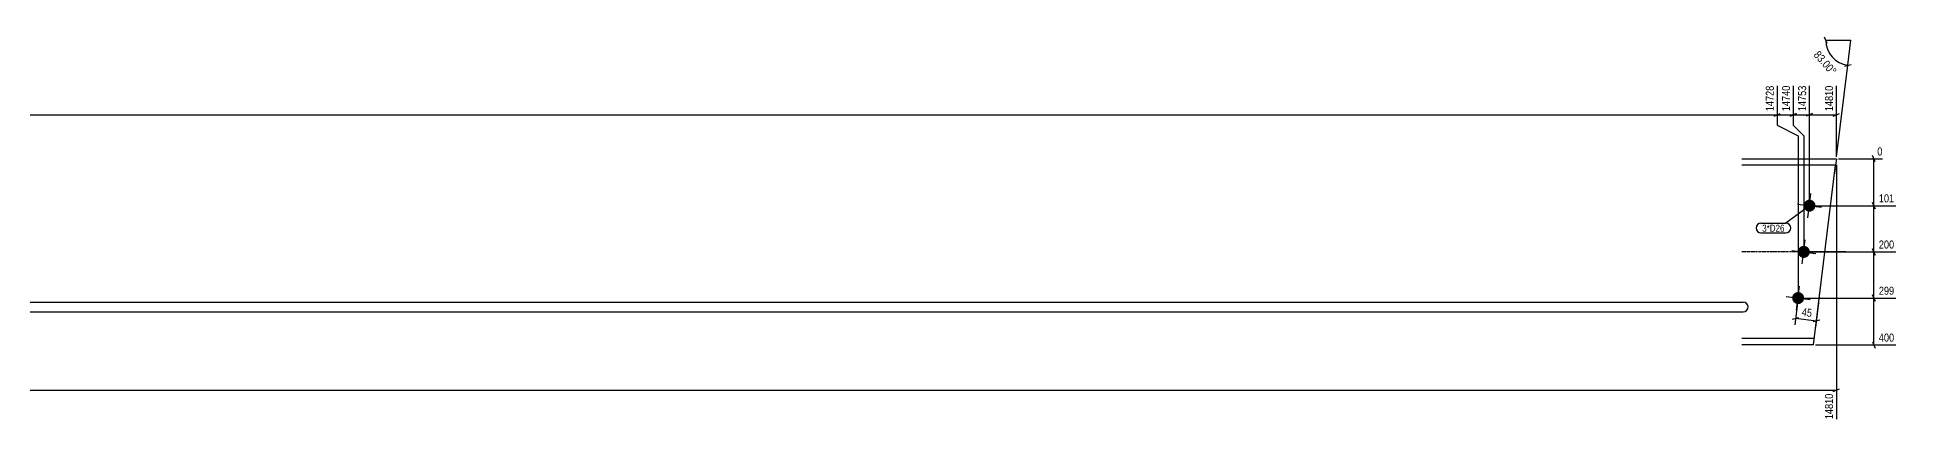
# Model space of a CAD drawing. Header units: millimetres. Extents: x 10 to 57393, y 7 to 4887.
# Drawn here: x 11067 to 15058, y 7 to 832 of the extents above; entities that cross this region are included whole.
import ezdxf

# ---------------------------------------------------------------- set-up
doc = ezdxf.new("R2010")
doc.units = ezdxf.units.MM
doc.linetypes.add('DXK_LINE_DOT2', pattern=[3.9198, 1.9599, -1.9599])
doc.linetypes.add('DXK_LINE_DOT3', pattern=[5.9187, 2.979, -0.9799, 0.9799, -0.9799])
for name, color, linetype in [('MÅLSÆTNING', 7, 'Continuous'), ('STÅL', 7, 'Continuous'), ('TEKST', 7, 'Continuous')]:
    doc.layers.add(name, color=color, linetype=linetype)
doc.styles.add('Arial Narrow', font='ARIALN.TTF', dxfattribs={"height": 0.2})

msp = doc.modelspace()

# ---------------------------------------------------------------- hatches: boundary and pattern name
at = {"layer": 'STÅL', "linetype": 'Continuous'}
for points in [[(14859.7, 471.1, -1), (14885.5, 468, -1)], [(14847.5, 371.9, -1), (14873.3, 368.7, -1)], [(14835.3, 272.6, -1), (14861.1, 269.5, -1)]]:
    msp.add_hatch(color=96, dxfattribs=at).paths.add_polyline_path(points)

# ---------------------------------------------------------------- linework, layer by layer
at = {"layer": 'MÅLSÆTNING', "color": 7, "linetype": 'Continuous'}
for p, q in [((14910.3, 818.2), (14904.9, 831.7)), ((14907.6, 824.9), (14961.6, 824.9)), ((14955, 771.3), (14961.6, 824.9)), ((14947.9, 769.5), (14962, 773.2)), ((14803.2, 727.4), (14803.2, 642.4)), ((14837.9, 727.4), (14837.9, 642.4)), ((14872.6, 474), (14872.6, 727.4)), ((14930.3, 574.8), (14930.3, 727.4)), ((9942.6, 664.9), (14803.2, 664.9)), ((14796.5, 662.2), (14810, 667.6)), ((14803.2, 642.4), (14848.2, 619.9)), ((14803.2, 642.4), (14848.2, 619.9)), ((14844.6, 667.6), (14831.1, 662.2)), ((14837.9, 642.4), (14860.4, 619.9)), ((14837.9, 642.4), (14860.4, 619.9)), ((14879.3, 667.6), (14865.8, 662.2)), ((14879.3, 667.6), (14865.8, 662.2)), ((14872.6, 664.9), (14930.3, 664.9)), ((14923.5, 662.2), (14937, 667.6)), ((14848.2, 619.9), (14848.2, 275.5)), ((14848.2, 619.9), (14848.2, 275.5)), ((14860.4, 619.9), (14860.4, 374.8)), ((14860.4, 619.9), (14860.4, 374.8)), ((14934.8, 570.3), (15029.2, 570.3)), ((15013.3, 563.5), (15007.9, 577)), ((15010.6, 469.5), (15010.6, 570.3)), ((14930.3, 557.6), (14930.3, 10.8)), ((14877.1, 469.5), (15057.7, 469.5)), ((14877.1, 469.5), (15057.7, 469.5)), ((15007.9, 476.3), (15013.3, 462.8)), ((15013.3, 462.8), (15007.9, 476.3)), ((14864.9, 370.3), (15057.7, 370.3)), ((15013.3, 363.5), (15007.9, 377)), ((15010.6, 271), (15010.6, 370.3)), ((14847.7, 266.6), (14841.1, 213.2)), ((14852.7, 271), (15057.7, 271)), ((14892.3, 261.1), (14885.8, 207.7)), ((15007.9, 277.8), (15013.3, 264.3)), ((15013.3, 264.3), (15007.9, 277.8)), ((15010.6, 170.3), (15010.6, 271)), ((14835.8, 225.6), (14849.9, 229.4)), ((14842.9, 227.5), (14887.5, 222)), ((14894.6, 223.9), (14880.5, 220.2)), ((14885.7, 170.3), (15057.7, 170.3)), ((15007.9, 177), (15013.3, 163.5)), ((10082.6, 73.3), (14930.3, 73.3)), ((14923.5, 70.6), (14937, 76))]:
    msp.add_line(p, q, dxfattribs=at)
msp.add_arc((14961.6, 824.9), 54, 180, 263, dxfattribs=at)
at = {"layer": 'STÅL', "color": 2, "linetype": 'Continuous'}
for p, q in [((14727.6, 570.3), (14930.3, 570.3)), ((14930.3, 570.3), (14928.6, 556.8)), ((14928.6, 556.8), (14727.6, 556.8)), ((14881.2, 170.3), (14928.6, 556.8)), ((14882.8, 183.8), (14727.6, 183.8)), ((14881.2, 170.3), (14727.6, 170.3))]:
    msp.add_line(p, q, dxfattribs=at)
at = {"layer": 'STÅL', "color": 7, "linetype": 'DXK_LINE_DOT2'}
msp.add_line((14928.4, 555.2), (14926.1, 535.8), dxfattribs=at)
at = {"layer": 'STÅL', "color": 96, "linetype": 'Continuous'}
for p, q in [((14869.4, 443.7), (14875.7, 495.4)), ((14846.8, 472.7), (14898.4, 466.4)), ((14834.6, 373.5), (14886.2, 367.1)), ((14857.2, 344.5), (14863.6, 396.1)), ((14845, 245.2), (14851.4, 296.8)), ((14822.4, 274.2), (14874, 267.9))]:
    msp.add_line(p, q, dxfattribs=at)
at = {"layer": 'STÅL', "color": 7, "linetype": 'DXK_LINE_DOT3'}
msp.add_line((14950.7, 370.3), (14727.6, 370.3), dxfattribs=at)

# ---------------------------------------------------------------- wipeouts: each hides what was drawn before it
at = {"color": 0}
for points in [[(14819.1, 413.6), (14819.1, 429.4), (14771.1, 429.4), (14771.1, 413.6)], [(14727.5, 244.1), (14727.5, 259.8), (10154.1, 259.8), (10154.1, 244.1)]]:
    msp.add_wipeout(points, dxfattribs=at).dxf.layer = 'TEKST'

# ---------------------------------------------------------------- next in the draw order: wipeouts: each hides what was drawn before it
at = {"color": 0, "linetype": 'Continuous'}
for points in [[(14799.6, 731), (14774.4, 731), (14774.4, 669), (14799.6, 669)], [(14926.7, 731), (14901.5, 731), (14901.5, 669), (14926.7, 669)], [(15032.8, 573.9), (15032.8, 599.1), (15014.6, 599.1), (15014.6, 573.9)], [(15058, 373.9), (15058, 399.1), (15017.9, 399.1), (15017.9, 373.9)], [(15058, 173.9), (15058, 199.1), (15017.9, 199.1), (15017.9, 173.9)], [(14926.7, 69.2), (14901.5, 69.2), (14901.5, 7.2), (14926.7, 7.2)]]:
    msp.add_wipeout(points, dxfattribs=at).dxf.layer = 'MÅLSÆTNING'
at = {"color": 0}
for points, layer in [([(14880.1, 226.3), (14883.1, 251.3), (14854.2, 254.9), (14851.1, 229.9)], 'MÅLSÆTNING'), ([(14819.1, 413.6), (14819.1, 429.4), (14771.1, 429.4), (14771.1, 413.6)], 'TEKST'), ([(14727.5, 244.1), (14727.5, 259.8), (10154.1, 259.8), (10154.1, 244.1)], 'TEKST')]:
    msp.add_wipeout(points, dxfattribs=at).dxf.layer = layer

# ---------------------------------------------------------------- next in the draw order: linework, layer by layer
at = {"layer": 'MÅLSÆTNING', "color": 7, "linetype": 'Continuous'}
for p, q in [((14930.8, 574.8), (14955, 771.3)), ((14803.2, 727.4), (14803.2, 642.4)), ((14796.5, 662.2), (14810, 667.6)), ((14803.2, 664.9), (14837.9, 664.9)), ((15010.6, 370.3), (15010.6, 469.5)), ((14864.9, 370.3), (15057.7, 370.3)), ((15007.9, 377), (15013.3, 363.5)), ((14852.7, 271), (15057.7, 271))]:
    msp.add_line(p, q, dxfattribs=at)
at = {"layer": 'TEKST', "color": 7, "linetype": 'Continuous'}
for p, q in [((14872.6, 469.5), (14821.8, 432.1)), ((14768.4, 432.1), (14821.8, 432.1)), ((14768.4, 410.9), (14821.8, 410.9)), ((10151.4, 262.5), (14730.2, 262.5)), ((10151.4, 241.4), (14730.2, 241.4))]:
    msp.add_line(p, q, dxfattribs=at)
for centre, start, end in [((14768.4, 421.5), 90, 270), ((14821.8, 421.5), 270, 90), ((14730.2, 251.9), 270, 90)]:
    msp.add_arc(centre, 10.6, start, end, dxfattribs=at)

# ---------------------------------------------------------------- next in the draw order: texts
at = {"layer": 'MÅLSÆTNING', "color": 3, "linetype": 'Continuous', "style": 'Arial Narrow'}
for s, p in [('14728', (14796, 672.6)), ('14810', (14923.1, 672.6)), ('14810', (14923.1, 10.8))]:
    msp.add_text(s, height=17.18, rotation=90.0002, dxfattribs=at).set_placement(p)
for s, height, p in [('0', 17.2, (15018.2, 577.5)), ('200', 17.18, (15021.5, 377.5)), ('400', 17.18, (15021.5, 177.5))]:
    msp.add_text(s, height=height, dxfattribs=at).set_placement(p)
at = {"layer": 'MÅLSÆTNING', "color": 3, "style": 'Arial Narrow'}
msp.add_text('45', height=17.18, rotation=-7.0015, dxfattribs=at).set_placement((14855.2, 233))
at = {"layer": 'TEKST', "color": 3, "style": 'Arial Narrow'}
msp.add_text('3*D26', height=15.03, dxfattribs=at).set_placement((14771.1, 413.6))

# ---------------------------------------------------------------- next in the draw order: wipeouts: each hides what was drawn before it
at = {"color": 0}
msp.add_wipeout([(14919.3, 743.3), (14938.1, 760), (14894.3, 809.6), (14875.4, 792.9)], dxfattribs=at).dxf.layer = 'MÅLSÆTNING'
at = {"color": 0, "linetype": 'Continuous'}
for points in [[(14834.3, 731), (14809.1, 731), (14809.1, 669), (14834.3, 669)], [(15058, 473.1), (15058, 498.3), (15017.9, 498.3), (15017.9, 473.1)], [(15058, 274.6), (15058, 299.8), (15017.9, 299.8), (15017.9, 274.6)]]:
    msp.add_wipeout(points, dxfattribs=at).dxf.layer = 'MÅLSÆTNING'

# ---------------------------------------------------------------- next in the draw order: linework, layer by layer
at = {"layer": 'MÅLSÆTNING', "color": 7, "linetype": 'Continuous'}
for p, q in [((14837.9, 727.4), (14837.9, 642.4)), ((14872.6, 474), (14872.6, 727.4)), ((14831.1, 662.2), (14844.6, 667.6)), ((14837.9, 664.9), (14872.6, 664.9))]:
    msp.add_line(p, q, dxfattribs=at)

# ---------------------------------------------------------------- next in the draw order: texts
at = {"layer": 'MÅLSÆTNING', "color": 3, "style": 'Arial Narrow'}
msp.add_text('83.00°', height=17.18, rotation=-48.5009, dxfattribs=at).set_placement((14880.5, 792.6))
at = {"layer": 'MÅLSÆTNING', "color": 3, "linetype": 'Continuous', "style": 'Arial Narrow'}
msp.add_text('14740', height=17.18, rotation=90.0002, dxfattribs=at).set_placement((14830.7, 672.6))
for s, p in [('101', (15021.5, 476.7)), ('299', (15021.5, 278.2))]:
    msp.add_text(s, height=17.18, dxfattribs=at).set_placement(p)

# ---------------------------------------------------------------- next in the draw order: wipeouts: each hides what was drawn before it
at = {"color": 0, "linetype": 'Continuous'}
msp.add_wipeout([(14869, 731), (14843.8, 731), (14843.8, 669), (14869, 669)], dxfattribs=at).dxf.layer = 'MÅLSÆTNING'

# ---------------------------------------------------------------- next in the draw order: texts
at = {"layer": 'MÅLSÆTNING', "color": 3, "linetype": 'Continuous', "style": 'Arial Narrow'}
msp.add_text('14753', height=17.18, rotation=90.0002, dxfattribs=at).set_placement((14865.4, 672.6))

doc.saveas('drawing.dxf')
